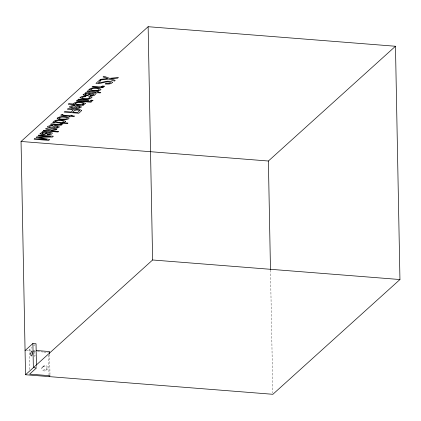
<?xml version="1.0" encoding="UTF-8"?>
<svg xmlns="http://www.w3.org/2000/svg" width="421" height="421" viewBox="0 0 421 421"><rect width="100%" height="100%" fill="white"/><g stroke="black" fill="none" stroke-linecap="round" stroke-linejoin="round"><path stroke-width="0.32" stroke-dasharray="2.1 1.58" d="M35.211 355.098L34.643 356.166L34.248 356.14L33.975 353.224L34.459 351.819L34.869 351.53L35.222 351.867M42.358 366.97L42.021 367.454A2.3 2.084 47.9 0 0 41.974 369.238L43.284 370.654A2.773 2.51 47.9 0 0 45.179 370.88L47.52 368.907A2.3 2.084 47.9 0 0 47.568 367.128L46.263 365.707A2.773 2.51 47.9 0 0 44.368 365.481L42.358 366.97L43.395 366.359A2.773 2.51 47.9 0 1 45.294 366.586L46.599 368.001A2.3 2.084 47.9 0 1 46.552 369.785L46.215 370.269M43.331 366.091L42.995 366.58A2.3 2.084 47.9 0 0 42.947 368.359L44.252 369.78A2.773 2.51 47.9 0 0 46.147 370.006L47.184 369.396M29.544 369.543L29.17 349.94L31.912 347.462M33.738 345.815L35.111 344.573M29.17 349.94L35.538 350.446M26.37 350.672L30.291 350.982M33.559 351.24L36.822 351.498M37.474 351.551L43.352 352.014M44.005 352.067L48.578 352.43M32.364 351.33L34.869 351.53M270.482 270.098L272.845 392.982M49.599 354.166L49.988 374.422M48.631 355.04L49.031 375.948M36.453 365.965L36.474 367.27"/><path stroke-width="0.63" d="M21.05 141.467L148.134 26.707L395.472 46.257L399.95 279.533L272.866 394.293L25.528 374.743L21.05 141.467L268.387 161.017L395.472 46.257M25.065 350.567L32.891 343.499L36.027 343.747L36.438 365.312M25.528 374.743L152.613 259.983L399.95 279.533M49.047 376.606L50.015 375.727L29.633 374.116L36.49 367.922L33.354 367.675L32.891 343.499M36.174 350.493L49.552 351.551L49.589 353.514M268.387 161.017L270.471 269.44M148.134 26.707L152.613 259.983M58.877 118.064C60.182 119.664 63.345 118.927 65.276 119.096A2.568 0.753 -1.1 0 0 66.986 118.706L67.471 117.98C64.929 117.059 61.234 116.438 58.877 118.064M90.704 89.326C92.01 90.925 95.167 90.183 97.104 90.357A2.568 0.753 -1.1 0 0 98.814 89.962L99.298 89.241C96.756 88.321 93.062 87.7 90.704 89.326M85.358 103.34L84.621 104.198L82.337 104.718L83.753 104.829L83.174 105.35L68.307 104.171L68.897 103.64L74.349 104.066L73.58 103.366C76.738 101.161 82.069 101.624 85.358 103.34M80.074 97.509L80.069 97.798C83.411 99.519 88.994 100.024 91.999 97.519L91.42 96.883L89.199 96.435L88.626 96.951L90.268 97.561L89.168 98.298L86.263 98.503L82.279 98.009A2.316 0.679 -1.1 0 1 81.732 97.493L83.153 96.814L85.321 96.693L85.895 96.172L83.884 96.183A3.852 1.126 -1.1 0 0 81.658 96.53L80.074 97.509M79.569 110.581L77.732 112.533L72.733 112.133C74.222 109.986 77.359 109.418 79.569 110.581M30.759 353.587L30.833 355.261L31.307 355.987L31.912 355.335L32.285 353.682L32.217 352.003L31.738 351.282L31.133 351.935L30.759 353.587M47.541 126.821L47.52 127.105C50.778 129.026 56.209 129.21 59.377 126.989L58.493 126.042L54.546 125.447L51.967 127.779C47.241 127.747 49.746 125.563 52.504 125.905L53.083 125.379L49.183 125.805L47.541 126.821M69.628 106.871L69.612 107.155C72.87 109.076 78.301 109.265 81.464 107.045L80.579 106.097L76.638 105.497L74.054 107.834C69.333 107.802 71.833 105.613 74.591 105.96L75.175 105.434L71.27 105.855L69.628 106.871M65.534 121.264L64.876 122.095L62.661 122.653L67.965 123.069L67.392 123.59L52.714 122.432L53.257 121.937L54.625 122.048L53.725 121.327C56.893 119.185 62.25 119.517 65.534 121.264M57.209 118.08L57.177 118.38C59.598 120.217 63.197 119.643 66.097 119.559A4.636 1.358 -1.1 0 0 68.439 118.906L69.186 117.996C65.96 115.996 60.419 115.859 57.209 118.08M89.031 89.341L89.005 89.641C91.425 91.478 95.025 90.904 97.919 90.82A4.636 1.358 -1.1 0 0 100.266 90.168L101.008 89.257C97.788 87.258 92.246 87.121 89.031 89.341M81.442 110.376L81.016 111.239L78.78 113.254L64.15 112.102L64.808 111.507L71.081 112.007L72.849 110.339L71.949 109.718L67.36 109.202L68.165 108.476L73.365 109.207L74.491 109.828C76.701 109.386 79.548 108.96 81.442 110.376M40.063 133.557C42.853 136.93 47.347 132.005 50.636 133.141L49.846 134.073L47.631 134.294L47.078 134.794L49.604 134.752L51.262 134.278L52.346 133.315L52.251 132.868L42.774 131.357L42.084 131.962L43.284 132.336L41.516 132.704L40.063 133.557M83.126 94.672C85.91 98.046 90.404 93.12 93.694 94.257L92.904 95.188L90.689 95.409L90.136 95.909L92.662 95.872L94.32 95.393L95.404 94.43L95.309 93.988L85.831 92.473L85.142 93.083L86.342 93.451L84.574 93.825L83.126 94.672M112.349 82.306L112.275 82.616C110.523 84.468 107.587 84 105.287 83.995L105.887 83.447L109.471 83.274L110.334 82.837L110.26 82.184C105.46 80.727 100.877 84.453 95.967 83.369L99.203 80.448L100.893 80.585L98.325 82.905C102.898 82.748 107.729 79.685 112.202 82.032L112.349 82.306M62.708 114.765L63.208 115.154L70.17 115.701L70.733 115.196L72.196 115.312L71.633 115.817L74.612 116.054L74.012 116.596L71.033 116.359L70.56 116.791L69.091 116.675L69.57 116.243L62.508 115.686L60.724 115.186L61.529 114.47L62.945 114.58L62.708 114.765M88.915 91.099L89.415 91.489L96.377 92.036L96.941 91.531L98.403 91.646L97.84 92.152L100.819 92.388L100.219 92.925L97.24 92.694L96.767 93.125L95.304 93.009L95.778 92.578L88.72 92.02L86.931 91.52L87.736 90.799L89.152 90.915L88.915 91.099M41.905 133.336L42.3 133.941L44.326 133.994L47.268 132.678L44.279 132.562L41.905 133.336M84.963 94.451L85.358 95.057L87.384 95.114L90.326 93.799L87.336 93.683L84.963 94.451M61.208 123.564C58.361 125.553 54.251 123.485 51.125 123.863L50.531 124.4L61.198 125.242L61.761 124.737L59.919 124.59C61.161 124.616 65.476 123.537 61.208 123.564M102.771 86.031C99.919 88.021 95.814 85.952 92.683 86.331L92.094 86.868L102.761 87.71L103.319 87.205L101.477 87.058C102.724 87.084 107.034 86.005 102.771 86.031M83.616 103.598C81.327 105.197 77.727 104.545 75.196 103.719L75.117 103.482C77.411 101.877 80.985 102.592 83.516 103.361L83.616 103.598M55.498 121.137L55.398 121.658C65.539 124.705 66.623 118.517 55.498 121.137M57.724 127L56.503 127.689L53.409 127.879L55.361 126.111L57.056 126.411L57.724 127M79.811 107.05L78.59 107.744L75.496 107.929L77.453 106.16L79.148 106.46L79.811 107.05M34.733 138.667L34.106 139.235L48.736 140.388L49.673 139.546L38.69 137.314L52.436 137.046L53.367 136.209L38.737 135.052L38.116 135.615L50.467 136.578L36.748 136.846L36.101 137.43L47.052 139.661L34.733 138.667M43.958 130.336L43.389 130.852L58.014 132.01L58.587 131.494L50.088 130.82L56.14 129.81L56.898 129.126L51.557 130.026L46.31 128.216L45.552 128.9L49.831 130.315L47.957 130.652L43.958 130.336M76.959 100.535L76.369 101.072L90.999 102.224L91.589 101.693L76.959 100.535M78.448 99.188L77.848 99.735L88.463 100.572L89.068 100.03L78.448 99.188M100.43 79.337L99.64 80.053L108.871 79.08L114.38 81.111L115.196 80.369L110.834 78.816L117.654 78.153L118.433 77.448L109.681 78.348L103.887 76.222L103.071 76.954L107.787 78.606L100.43 79.337M91.047 100.182L90.447 100.73L92.478 100.887L93.078 100.345L91.047 100.182"/></g></svg>
